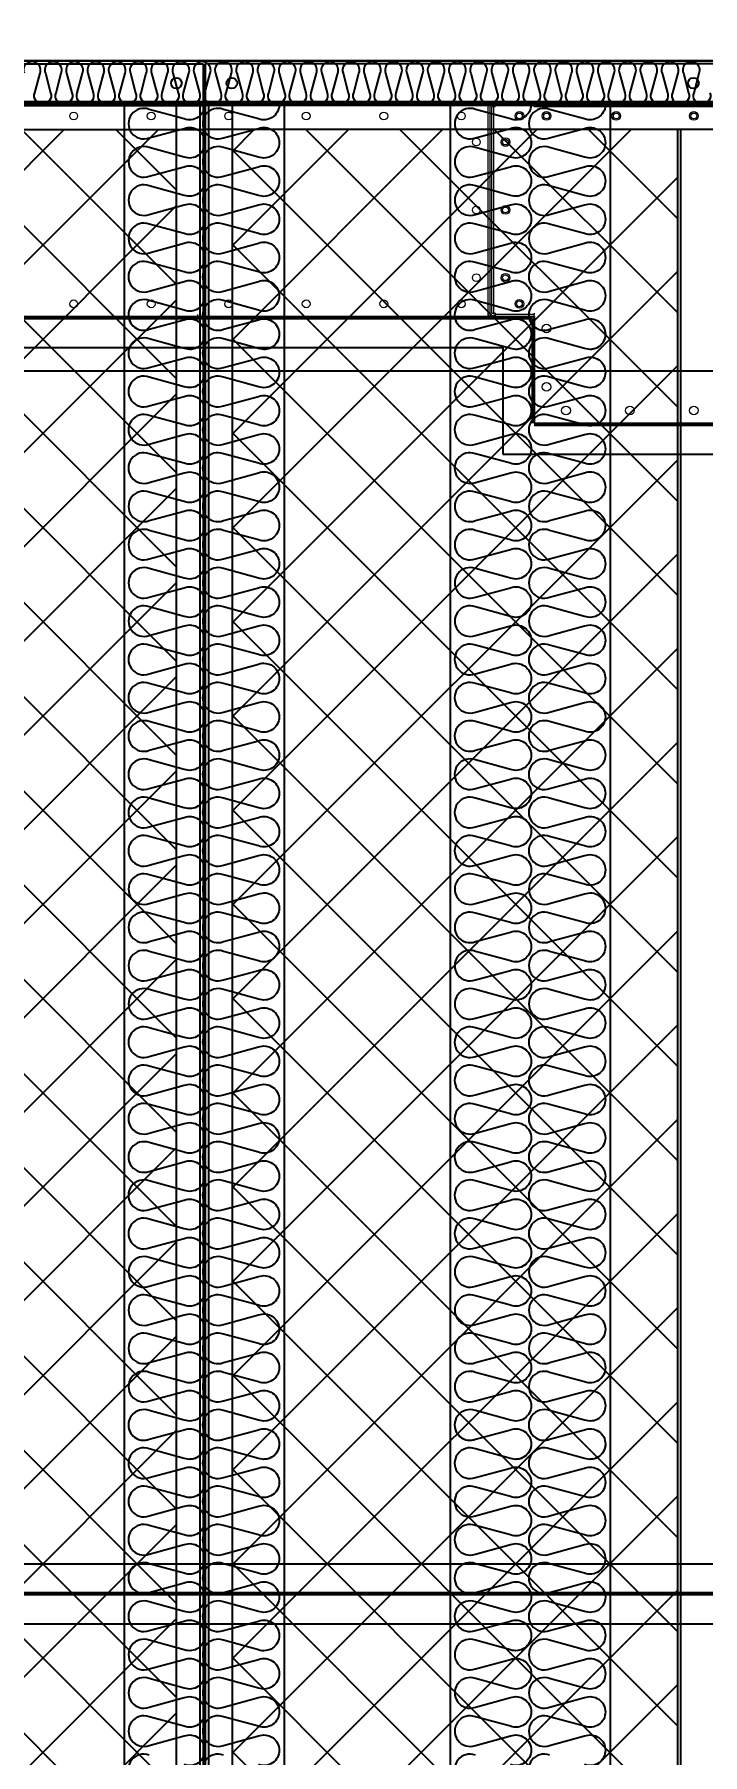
# Model space of a CAD drawing. Header units: millimetres. Extents: x 2911 to 32318, y 2586 to 23381.
# Drawn here: x 22841 to 23468, y 10722 to 12336 of the extents above; entities that cross this region are included whole.
import ezdxf

# ---------------------------------------------------------------- set-up
doc = ezdxf.new("R2010")
doc.units = ezdxf.units.MM
doc.layers.add('SMS', color=220, linetype='Continuous')
doc.layers.add('냉각탑_dim', color=1, linetype='Continuous')
doc.styles.add('HY울릉도L', font='')
doc.styles.get('HY울릉도L').set_extended_font_data('HY울릉도L')
doc.dimstyles.new('성지DIM', dxfattribs={"dimtxt": 3.5, "dimasz": 3, "dimexe": 1, "dimexo": 2.5, "dimgap": 2, "dimtad": 1, "dimdec": 0, "dimzin": 3, "dimdsep": 46, "dimtxsty": 'HY울릉도L', "dimblk": 'ARCHTICK', "dimcen": -2, "dimclrd": 256, "dimclre": 256, "dimclrt": 7, "dimadec": 0, "dimazin": 0, "dimtfac": 1, "dimtdec": 0, "dimtofl": 0, "dimtmove": 0, "dimatfit": 3, "dimfxl": 1, "dimtolj": 1, "dimtzin": 0, "dimlwe": -1, "dimarcsym": 0})

# ---------------------------------------------------------------- blocks, each defined once
blk = doc.blocks.new('_ArchTick')
at = {"color": 0, "linetype": 'ByBlock', "const_width": 0.15}
blk.add_lwpolyline([(-0.5, -0.5), (0.5, 0.5)], dxfattribs=at)
blk = doc.blocks.new('*D677')
at = {"layer": 'Defpoints', "color": 0, "transparency": 16777216}
for p in [(24509.4, 12947.2), (21809.5, 12311.7), (24509.4, 12311.7)]:
    blk.add_point(p, dxfattribs=at)
at = {"layer": '냉각탑_dim', "transparency": 16777216}
for p, q in [((21809.5, 12411.7), (21809.5, 12987.2)), ((24509.4, 12411.7), (24509.4, 12987.2))]:
    blk.add_line(p, q, dxfattribs=at)
at = {"layer": '냉각탑_dim', "lineweight": -2, "transparency": 16777216}
blk.add_line((21809.5, 12947.2), (24509.4, 12947.2), dxfattribs=at)
at = {"layer": '냉각탑_dim', "lineweight": -2, "transparency": 16777216, "xscale": 120, "yscale": 120, "zscale": 120, "rotation": 180}
blk.add_blockref('_ArchTick', (21809.5, 12947.2), dxfattribs=at)
at = {"layer": '냉각탑_dim', "lineweight": -2, "transparency": 16777216, "xscale": 120, "yscale": 120, "zscale": 120}
blk.add_blockref('_ArchTick', (24509.4, 12947.2), dxfattribs=at)
at = {"layer": '냉각탑_dim', "color": 7, "transparency": 16777216, "insert": (23159.5, 13097.2), "char_height": 140, "attachment_point": 5, "style": 'HY울릉도L'}
blk.add_mtext('\\A1;2700', dxfattribs=at)
blk = doc.blocks.new('2')
at = {"ltscale": 500}
h = blk.add_hatch(dxfattribs=at)
h.set_pattern_fill('ANSI37', color=251, scale=500)
h.set_pattern_definition([(45, (-5214.07, -3196.62), (-44.19417, 44.19417), []), (135, (-5214.07, -3196.62), (-44.19417, -44.19417), [])])
h.paths.add_polyline_path([(22974.4, 12247.2), (22436.8, 12247.2), (22436.8, 9414.2), (22974.4, 9414.2)])
h = blk.add_hatch(dxfattribs=at)
h.set_pattern_fill('ANSI37', color=251, scale=500)
h.set_pattern_definition([(45, (-5566.164, -3196.62), (-44.19417, 44.19417), []), (135, (-5566.164, -3196.62), (-44.19417, -44.19417), [])])
h.paths.add_polyline_path([(23026.7, 9414.2), (23444.5, 9414.2), (23444.5, 12247.2), (23026.7, 12247.2)])
for p, q in [((24264.5, 12311.7), (21809.5, 12311.7)), ((21849.5, 12311.7), (24469.4, 12311.7)), ((21849.5, 12273.6), (24469.4, 12273.6)), ((21914.5, 12271.7), (24471.2, 12271.7)), ((21849.5, 12071.7), (23310, 12071.7)), ((21849.5, 12069.9), (23308.2, 12069.9)), ((23308.2, 12069.9), (23308.2, 11971.7)), ((23310, 12071.7), (23310, 11971.7)), ((21849.5, 12042.6), (23280.9, 12042.6)), ((23280.9, 12042.6), (23280.9, 11942.6)), ((23310, 11971.7), (23610, 11971.7)), ((23310, 11969.9), (23610, 11969.9)), ((23280.9, 11942.6), (23639.1, 11942.6)), ((21847.7, 10901.6), (24471.2, 10901.6)), ((21847.7, 10874.4), (24471.2, 10874.4)), ((21847.7, 10872.6), (24471.2, 10872.6)), ((21847.7, 10845.3), (24471.2, 10845.3))]:
    blk.add_line(p, q)
at = {"color": 7}
for p, q in [((21809.5, 12311.7), (24264.5, 12311.7)), ((24466.5, 12269.7), (21851.5, 12269.7)), ((22925.5, 12269.9), (22925.5, 9391.7)), ((23075.5, 12269.9), (23075.5, 9391.7)), ((23231.5, 12269.9), (23231.5, 9391.7)), ((23381.5, 12269.9), (23381.5, 9391.7))]:
    blk.add_line(p, q, dxfattribs=at)
at = {"color": 251, "ltscale": 500}
for p, q in [((21812.5, 12308.7), (22999.5, 12308.7)), ((21813.5, 12308.7), (22999.5, 12308.7)), ((22999.5, 12308.7), (22999.5, 9352.7)), ((23001.5, 12308.7), (23001.5, 9352.7)), ((23918.1, 12308.7), (23001.5, 12308.7)), ((23918.1, 12308.7), (23001.5, 12308.7)), ((21812.5, 12269.7), (22999.5, 12269.7)), ((21849, 12272.2), (22999.5, 12272.2)), ((22974.4, 12269.7), (22974.4, 9391.7)), ((22996.4, 12269.7), (22996.4, 9391.7)), ((23918.1, 12272.2), (23001.5, 12272.2)), ((23918.1, 12269.7), (23001.5, 12269.7)), ((23004.7, 12269.7), (23004.7, 9391.7)), ((23026.7, 12269.7), (23026.7, 9391.7)), ((21869, 12247.2), (22999.5, 12247.2)), ((23918.1, 12247.2), (23001.5, 12247.2)), ((23444.5, 12247.2), (23444.5, 9414.2)), ((23447.5, 12247.2), (23447.5, 9414.2))]:
    blk.add_line(p, q, dxfattribs=at)
at = {"color": 7, "lineweight": 15}
for p, q in [((24471.2, 12271.7), (21914.5, 12271.7)), ((21914.5, 12269.9), (24471.2, 12269.9)), ((22844.1, 12271.7), (22842.2, 12271.7)), ((22845.4, 12271.7), (22844.1, 12271.7)), ((23265.4, 12271.7), (22845.4, 12271.7)), ((22846.3, 12271.7), (22846.3, 12269.9)), ((22907.2, 12271.7), (22907.2, 12269.9)), ((22915.4, 12271.7), (22915.4, 12269.9)), ((22926.8, 12271.7), (22926.8, 12269.9)), ((22945.9, 12271.7), (22945.9, 12269.9)), ((22954.5, 12271.7), (22954.5, 12269.9)), ((22954.5, 12271.7), (22954.5, 12269.9)), ((22962.7, 12271.7), (22962.7, 12269.9)), ((22962.7, 12271.7), (22962.7, 12269.9)), ((22983.2, 12271.7), (22983.2, 12269.9)), ((22983.2, 12271.7), (22983.2, 12269.9)), ((22991.3, 12271.7), (22991.3, 12269.9)), ((22991.3, 12271.7), (22991.3, 12269.9)), ((23000.4, 12271.7), (23000.4, 12269.9)), ((23030.4, 12271.7), (23030.4, 12269.9)), ((23038.6, 12271.7), (23038.6, 12269.9)), ((23099.5, 12271.7), (23099.5, 12269.9)), ((23107.7, 12271.7), (23107.7, 12269.9)), ((23168.6, 12271.7), (23168.6, 12269.9)), ((23176.8, 12271.7), (23176.8, 12269.9)), ((23237.7, 12271.7), (23237.7, 12269.9)), ((23245.9, 12271.7), (23245.9, 12269.9)), ((23265.4, 12271.7), (23266.8, 12271.7)), ((23266.8, 12271.7), (23266.8, 12071.7)), ((23268.6, 12271.7), (23266.8, 12271.7)), ((23268.6, 12271.7), (23268.6, 12071.7)), ((23270.4, 12074.9), (23270.4, 12268.6)), ((23272.2, 12268.6), (23270.4, 12268.6)), ((23273.6, 12268.6), (23272.2, 12268.6)), ((23272.2, 12074.9), (23272.2, 12268.6)), ((23273.6, 12269.9), (23273.6, 12271.7)), ((23273.6, 12271.7), (23310, 12271.7)), ((23273.6, 12269.9), (23310, 12269.9)), ((23273.6, 12268.6), (23273.6, 12269.9)), ((23306.8, 12271.7), (23306.8, 12269.9)), ((23310, 12269.9), (23310, 12271.7)), ((23310, 12268.6), (23310, 12269.9)), ((23610, 12268.6), (23310, 12268.6)), ((23315, 12271.7), (23315, 12269.9)), ((23338.6, 12271.7), (23338.6, 12269.9)), ((23375.9, 12271.7), (23375.9, 12269.9)), ((23384.1, 12271.7), (23384.1, 12269.9)), ((23445, 12271.7), (23445, 12269.9)), ((23453.2, 12271.7), (23453.2, 12269.9)), ((23466.8, 12271.7), (23466.8, 12269.9)), ((22994.5, 12071.7), (22994.5, 12073.6)), ((23000, 12071.7), (23000, 12073.6)), ((23267.2, 12071.7), (23267.2, 12073.6)), ((23270.4, 12074.9), (23272.2, 12074.9)), ((23273.6, 12074.9), (23272.2, 12074.9)), ((23272.7, 12071.7), (23272.7, 12073.6)), ((23273.6, 12074.9), (23273.6, 12073.6)), ((23310, 12073.6), (23273.6, 12073.6)), ((23273.6, 12073.6), (23273.6, 12071.7)), ((23310, 12074.9), (23310, 12073.6)), ((23310, 12074.9), (23310, 12073.6)), ((23310, 12071.7), (23310, 12073.6)), ((21849.5, 12071.7), (23310, 12071.7)), ((22845.4, 12071.7), (23265.4, 12071.7)), ((23265.4, 12071.7), (23266.8, 12071.7)), ((23266.8, 12071.7), (23268.6, 12071.7)), ((23310, 12071.7), (23273.6, 12071.7)), ((23310, 12071.7), (23310, 11971.7)), ((23610, 11971.7), (23310, 11971.7))]:
    blk.add_line(p, q, dxfattribs=at)
at = {"ltscale": 500, "elevation": 0}
blk.add_lwpolyline([(21809.5, 12020.7), (24509.4, 12020.7), (24509.4, 9311.6), (21809.5, 9311.6)], close=True, dxfattribs=at)
at = {"color": 251, "ltscale": 500}
for centre in [(22974.5, 12290.7), (23026.5, 12290.7), (23459.5, 12290.7)]:
    blk.add_circle(centre, 5, dxfattribs=at)
at = {"color": 7, "lineweight": 15}
for centre, radius in [((22878.2, 12259.9), 3.64), ((22878.2, 12259.9), 3.64), ((22950.9, 12259.9), 3.64), ((22950.9, 12259.9), 3.64), ((23023.6, 12259.9), 3.64), ((23023.6, 12259.9), 3.64), ((23096.3, 12259.9), 3.64), ((23096.3, 12259.9), 3.64), ((23169.1, 12259.9), 3.64), ((23169.1, 12259.9), 3.64), ((23241.8, 12259.9), 3.64), ((23241.8, 12259.9), 3.64), ((23296.3, 12259.9), 4.09), ((23296.3, 12259.9), 2.73), ((23321.8, 12259.9), 4.09), ((23321.8, 12259.9), 2.73), ((23387.2, 12259.9), 4.09), ((23387.2, 12259.9), 2.73), ((23460, 12259.9), 4.09), ((23460, 12259.9), 2.73), ((23255.9, 12235.4), 3.64), ((23255.9, 12235.4), 3.64), ((23283.2, 12235.4), 4.09), ((23283.2, 12235.4), 2.73), ((23255.9, 12171.7), 3.64), ((23283.2, 12171.7), 4.09), ((23283.2, 12171.7), 2.73), ((23255.9, 12108.1), 3.64), ((23283.2, 12108.1), 4.09), ((23283.2, 12108.1), 2.73), ((22878.2, 12083.6), 3.64), ((22878.2, 12083.6), 3.64), ((22950.9, 12083.6), 3.64), ((22950.9, 12083.6), 3.64), ((23023.6, 12083.6), 3.64), ((23023.6, 12083.6), 3.64), ((23096.3, 12083.6), 3.64), ((23096.3, 12083.6), 3.64), ((23169.1, 12083.6), 3.64), ((23169.1, 12083.6), 3.64), ((23241.8, 12083.6), 3.64), ((23241.8, 12083.6), 3.64), ((23296.3, 12083.6), 4.09), ((23296.3, 12083.6), 2.73), ((23321.8, 12060.4), 4.09), ((23321.8, 12005.8), 4.09), ((23340, 11983.6), 4.09), ((23400, 11983.6), 4.09), ((23460, 11983.6), 4.09)]:
    blk.add_circle(centre, radius, dxfattribs=at)
at = {"layer": 'SMS', "color": 5}
for points in [[(23136.4, 12310.5, 0.446849), (23130.9, 12300), (23135.8, 12281.7, -0.524856), (23128.4, 12270.9, -0.524856), (23120.9, 12281.7), (23125.9, 12300, 1.449198), (23110.9, 12300), (23115.9, 12281.7, -0.524856), (23108.4, 12270.9, -0.524856), (23101, 12281.7), (23105.9, 12300, 1.449198), (23091, 12300), (23095.9, 12281.7, -0.524856), (23088.5, 12270.9, -0.524856), (23081, 12281.7), (23086, 12300, 1.449198), (23071, 12300), (23076, 12281.7, -0.524856), (23068.5, 12270.9, -0.524856), (23061.1, 12281.7), (23066, 12300, 1.449198), (23051.1, 12300), (23056, 12281.7, -0.524856), (23048.6, 12270.9, -0.524856), (23041.1, 12281.7), (23046.1, 12300, 1.449198), (23031.1, 12300), (23036.1, 12281.7, -0.524856), (23028.6, 12270.9, -0.524856), (23021.2, 12281.7), (23026.1, 12300, 1.449198), (23011.2, 12300), (23016.1, 12281.7, -0.524856), (23008.7, 12270.9, -0.524856), (23001.2, 12281.7), (23006.2, 12300, 1.449198), (22991.2, 12300), (22996.2, 12281.7, -0.524856), (22988.7, 12270.9, -0.524856), (22981.3, 12281.7), (22986.2, 12300, 1.449198), (22971.3, 12300), (22976.2, 12281.7, -0.524856), (22968.8, 12270.9, -0.524856), (22961.3, 12281.7), (22966.3, 12300, 1.449198), (22951.3, 12300), (22956.3, 12281.7, -0.524856), (22948.8, 12270.9, -0.524856), (22941.4, 12281.7), (22946.3, 12300, 1.449198), (22931.4, 12300), (22936.3, 12281.7, -0.524856), (22928.9, 12270.9, -0.524856), (22921.4, 12281.7), (22926.4, 12300, 1.449198), (22911.4, 12300), (22916.4, 12281.7, -0.524856), (22908.9, 12270.9, -0.524856), (22901.5, 12281.7), (22906.4, 12300, 1.449198), (22891.5, 12300), (22896.4, 12281.7, -0.524856), (22889, 12270.9, -0.524856), (22881.5, 12281.7), (22886.5, 12300, 1.449198), (22871.5, 12300), (22876.5, 12281.7, -0.524856), (22869, 12270.9, -0.524856), (22861.6, 12281.7), (22866.5, 12300, 1.449198), (22851.6, 12300), (22856.5, 12281.7, -0.524856), (22849.1, 12270.9, -0.524856), (22841.6, 12281.7), (22846.6, 12300, 1.449198), (22831.6, 12300)], [(23475, 12281.7, -0.524856), (23467.5, 12270.9, -0.524856), (23460.1, 12281.7), (23465, 12300, 1.449198), (23450.1, 12300), (23455, 12281.7, -0.524856), (23447.6, 12270.9, -0.524856), (23440.1, 12281.7), (23445.1, 12300, 1.449198), (23430.1, 12300), (23435.1, 12281.7, -0.524856), (23427.6, 12270.9, -0.524856), (23420.2, 12281.7), (23425.1, 12300, 1.449198), (23410.2, 12300), (23415.1, 12281.7, -0.524856), (23407.7, 12270.9, -0.524856), (23400.2, 12281.7), (23405.2, 12300, 1.449198), (23390.2, 12300), (23395.2, 12281.7, -0.524856), (23387.7, 12270.9, -0.524856), (23380.3, 12281.7), (23385.2, 12300, 1.449198), (23370.3, 12300), (23375.2, 12281.7, -0.524856), (23367.8, 12270.9, -0.524856), (23360.3, 12281.7), (23365.3, 12300, 1.449198), (23350.3, 12300), (23355.3, 12281.7, -0.524856), (23347.8, 12270.9, -0.524856), (23340.4, 12281.7), (23345.3, 12300, 1.449198), (23330.4, 12300), (23335.3, 12281.7, -0.524856), (23327.9, 12270.9, -0.524856), (23320.4, 12281.7), (23325.4, 12300, 1.449198), (23310.4, 12300), (23315.4, 12281.7, -0.524856), (23307.9, 12270.9, -0.524856), (23300.5, 12281.7), (23305.4, 12300, 1.449198), (23290.5, 12300), (23295.4, 12281.7, -0.524856), (23288, 12270.9, -0.524856), (23280.5, 12281.7), (23285.5, 12300, 1.449198), (23270.5, 12300), (23275.5, 12281.7, -0.524856), (23268, 12270.9, -0.524856), (23260.6, 12281.7), (23265.5, 12300, 1.449198), (23250.6, 12300), (23255.5, 12281.7, -0.524856), (23248.1, 12270.9, -0.524856), (23240.6, 12281.7), (23245.6, 12300, 1.449198), (23230.6, 12300), (23235.6, 12281.7, -0.524856), (23228.1, 12270.9, -0.524856), (23220.7, 12281.7), (23225.6, 12300, 1.449198), (23210.7, 12300), (23215.6, 12281.7, -0.524856), (23208.2, 12270.9, -0.524856), (23200.7, 12281.7), (23205.7, 12300, 1.449198), (23190.7, 12300), (23195.7, 12281.7, -0.524856), (23188.2, 12270.9, -0.524856), (23180.8, 12281.7), (23185.7, 12300, 1.449198), (23170.8, 12300), (23175.7, 12281.7, -0.524856), (23168.3, 12270.9, -0.524856), (23160.8, 12281.7), (23165.8, 12300, 1.449198), (23150.8, 12300), (23155.8, 12281.7, -0.524856), (23148.3, 12270.9, -0.524856), (23140.9, 12281.7), (23145.8, 12300, 1.449198), (23130.9, 12300), (23135.8, 12281.7, -0.524856), (23128.4, 12270.9, -0.417249), (23120.4, 12278.9)], [(23001.3, 12269.9, -0.508243), (22981.9, 12257.2), (22949, 12266.1, 1.449198), (22949, 12239.3), (22981.9, 12248.2, -0.524856), (23001.3, 12234.8, -0.524856), (22981.9, 12221.3), (22949, 12230.2, 1.449198), (22949, 12203.4), (22981.9, 12212.3, -0.524856), (23001.3, 12198.9, -0.524856), (22981.9, 12185.4), (22949, 12194.3, 1.449198), (22949, 12167.5), (22981.9, 12176.4, -0.524856), (23001.3, 12162.9, -0.524856), (22981.9, 12149.5), (22949, 12158.4, 1.449198), (22949, 12131.6), (22981.9, 12140.5, -0.524856), (23001.3, 12127, -0.524856), (22981.9, 12113.6), (22949, 12122.5, 1.449198), (22949, 12095.6), (22981.9, 12104.6, -0.524856), (23001.3, 12091.1, -0.524856), (22981.9, 12077.7), (22949, 12086.6, 1.449198), (22949, 12059.7), (22981.9, 12068.6, -0.524856), (23001.3, 12055.2, -0.417249), (22986.8, 12040.8)], [(23071, 12269.9, -0.508243), (23051.5, 12257.2), (23018.6, 12266.1, 1.449198), (23018.6, 12239.3), (23051.5, 12248.2, -0.524856), (23071, 12234.8, -0.524856), (23051.5, 12221.3), (23018.6, 12230.2, 1.449198), (23018.6, 12203.4), (23051.5, 12212.3, -0.524856), (23071, 12198.9, -0.524856), (23051.5, 12185.4), (23018.6, 12194.3, 1.449198), (23018.6, 12167.5), (23051.5, 12176.4, -0.524856), (23071, 12162.9, -0.524856), (23051.5, 12149.5), (23018.6, 12158.4, 1.449198), (23018.6, 12131.6), (23051.5, 12140.5, -0.524856), (23071, 12127, -0.524856), (23051.5, 12113.6), (23018.6, 12122.5, 1.449198), (23018.6, 12095.6), (23051.5, 12104.6, -0.524856), (23071, 12091.1, -0.524856), (23051.5, 12077.7), (23018.6, 12086.6, 1.449198), (23018.6, 12059.7), (23051.5, 12068.6, -0.524856), (23071, 12055.2, -0.417249), (23056.5, 12040.8)], [(23307.3, 12269.9, -0.508243), (23287.9, 12257.2), (23255, 12266.1, 1.449198), (23255, 12239.3), (23287.9, 12248.2, -0.524856), (23307.3, 12234.8, -0.524856), (23287.9, 12221.3), (23255, 12230.2, 1.449198), (23255, 12203.4), (23287.9, 12212.3, -0.524856), (23307.3, 12198.9, -0.524856), (23287.9, 12185.4), (23255, 12194.3, 1.449198), (23255, 12167.5), (23287.9, 12176.4, -0.524856), (23307.3, 12162.9, -0.524856), (23287.9, 12149.5), (23255, 12158.4, 1.449198), (23255, 12131.6), (23287.9, 12140.5, -0.524856), (23307.3, 12127, -0.524856), (23287.9, 12113.6), (23255, 12122.5, 1.449198), (23255, 12095.6), (23287.9, 12104.6, -0.524856), (23307.3, 12091.1, -0.524856), (23287.9, 12077.7), (23255, 12086.6, 1.449198), (23255, 12059.7), (23287.9, 12068.6, -0.524856), (23307.3, 12055.2, -0.417249), (23292.8, 12040.8)], [(23376.9, 12269.7, -0.504262), (23357.5, 12257.2), (23324.6, 12266.1, 1.449198), (23324.6, 12239.3), (23357.5, 12248.2, -0.524856), (23377, 12234.8, -0.524856), (23357.5, 12221.3), (23324.6, 12230.2, 1.449198), (23324.6, 12203.4), (23357.5, 12212.3, -0.524856), (23377, 12198.9, -0.524856), (23357.5, 12185.4), (23324.6, 12194.3, 1.449198), (23324.6, 12167.5), (23357.5, 12176.4, -0.524856), (23377, 12162.9, -0.524856), (23357.5, 12149.5), (23324.6, 12158.4, 1.449198), (23324.6, 12131.6), (23357.5, 12140.5, -0.524856), (23377, 12127, -0.524856), (23357.5, 12113.6), (23324.6, 12122.5, 1.449198), (23324.6, 12095.6), (23357.5, 12104.6, -0.524856), (23377, 12091.1, -0.524856), (23357.5, 12077.7), (23324.6, 12086.6, 1.449198), (23324.6, 12059.7), (23357.5, 12068.6, -0.524856), (23377, 12055.2, -0.417249), (23362.5, 12040.8)], [(22930, 12069.6, 0.446849), (22949, 12059.7), (22981.9, 12068.6, -0.524856), (23001.3, 12055.2, -0.524856), (22981.9, 12041.8), (22949, 12050.7, 1.449198), (22949, 12023.8), (22981.9, 12032.7, -0.524856), (23001.3, 12019.3, -0.524856), (22981.9, 12005.9), (22949, 12014.8, 1.449198), (22949, 11987.9), (22981.9, 11996.8, -0.524856), (23001.3, 11983.4, -0.524856), (22981.9, 11970), (22949, 11978.9, 1.449198), (22949, 11952), (22981.9, 11960.9, -0.524856), (23001.3, 11947.5, -0.524856), (22981.9, 11934.1), (22949, 11943, 1.449198), (22949, 11916.1), (22981.9, 11925, -0.524856), (23001.3, 11911.6, -0.524856), (22981.9, 11898.1), (22949, 11907, 1.449198), (22949, 11880.2), (22981.9, 11889.1, -0.524856), (23001.3, 11875.7, -0.524856), (22981.9, 11862.2), (22949, 11871.1, 1.449198), (22949, 11844.3), (22981.9, 11853.2, -0.524856), (23001.3, 11839.8, -0.524856), (22981.9, 11826.3), (22949, 11835.2, 1.449198), (22949, 11808.4), (22981.9, 11817.3, -0.524856), (23001.3, 11803.8, -0.524856), (22981.9, 11790.4), (22949, 11799.3, 1.449198), (22949, 11772.5), (22981.9, 11781.4, -0.524856), (23001.3, 11767.9, -0.524856), (22981.9, 11754.5), (22949, 11763.4, 1.449198), (22949, 11736.5), (22981.9, 11745.5, -0.524856), (23001.3, 11732, -0.524856), (22981.9, 11718.6), (22949, 11727.5, 1.449198), (22949, 11700.6), (22981.9, 11709.5, -0.524856), (23001.3, 11696.1, -0.524856), (22981.9, 11682.7), (22949, 11691.6, 1.449198), (22949, 11664.7), (22981.9, 11673.6, -0.524856), (23001.3, 11660.2, -0.524856), (22981.9, 11646.8), (22949, 11655.7, 1.449198), (22949, 11628.8), (22981.9, 11637.7, -0.524856), (23001.3, 11624.3, -0.524856), (22981.9, 11610.9), (22949, 11619.8, 1.449198), (22949, 11592.9), (22981.9, 11601.8, -0.524856), (23001.3, 11588.4, -0.524856), (22981.9, 11575), (22949, 11583.9, 1.449198), (22949, 11557), (22981.9, 11565.9, -0.524856), (23001.3, 11552.5, -0.524856), (22981.9, 11539), (22949, 11547.9, 1.449198), (22949, 11521.1), (22981.9, 11530, -0.524856), (23001.3, 11516.6, -0.524856), (22981.9, 11503.1), (22949, 11512, 1.449198), (22949, 11485.2), (22981.9, 11494.1, -0.524856), (23001.3, 11480.7, -0.524856), (22981.9, 11467.2), (22949, 11476.1, 1.449198), (22949, 11449.3), (22981.9, 11458.2, -0.524856), (23001.3, 11444.7, -0.524856), (22981.9, 11431.3), (22949, 11440.2, 1.449198), (22949, 11413.4), (22981.9, 11422.3, -0.524856), (23001.3, 11408.8, -0.524856), (22981.9, 11395.4), (22949, 11404.3, 1.449198), (22949, 11377.4), (22981.9, 11386.4, -0.524856), (23001.3, 11372.9, -0.524856), (22981.9, 11359.5), (22949, 11368.4, 1.449198), (22949, 11341.5), (22981.9, 11350.4, -0.524856), (23001.3, 11337, -0.524856), (22981.9, 11323.6), (22949, 11332.5, 1.449198), (22949, 11305.6), (22981.9, 11314.5, -0.524856), (23001.3, 11301.1, -0.524856), (22981.9, 11287.7), (22949, 11296.6, 1.449198), (22949, 11269.7), (22981.9, 11278.6, -0.524856), (23001.3, 11265.2, -0.524856), (22981.9, 11251.8), (22949, 11260.7, 1.449198), (22949, 11233.8), (22981.9, 11242.7, -0.524856), (23001.3, 11229.3, -0.524856), (22981.9, 11215.9), (22949, 11224.8, 1.449198), (22949, 11197.9), (22981.9, 11206.8, -0.524856), (23001.3, 11193.4, -0.524856), (22981.9, 11179.9), (22949, 11188.8, 1.449198), (22949, 11162), (22981.9, 11170.9, -0.524856), (23001.3, 11157.5, -0.524856), (22981.9, 11144), (22949, 11152.9, 1.449198), (22949, 11126.1), (22981.9, 11135, -0.524856), (23001.3, 11121.6, -0.524856), (22981.9, 11108.1), (22949, 11117, 1.449198), (22949, 11090.2), (22981.9, 11099.1, -0.524856), (23001.3, 11085.6, -0.524856), (22981.9, 11072.2), (22949, 11081.1, 1.449198), (22949, 11054.3), (22981.9, 11063.2, -0.524856), (23001.3, 11049.7, -0.524856), (22981.9, 11036.3), (22949, 11045.2, 1.449198), (22949, 11018.3), (22981.9, 11027.3, -0.524856), (23001.3, 11013.8, -0.417249), (22986.8, 10999.5)], [(22999.6, 12069.6, 0.446849), (23018.6, 12059.7), (23051.5, 12068.6, -0.524856), (23071, 12055.2, -0.524856), (23051.5, 12041.8), (23018.6, 12050.7, 1.449198), (23018.6, 12023.8), (23051.5, 12032.7, -0.524856), (23071, 12019.3, -0.524856), (23051.5, 12005.9), (23018.6, 12014.8, 1.449198), (23018.6, 11987.9), (23051.5, 11996.8, -0.524856), (23071, 11983.4, -0.524856), (23051.5, 11970), (23018.6, 11978.9, 1.449198), (23018.6, 11952), (23051.5, 11960.9, -0.524856), (23071, 11947.5, -0.524856), (23051.5, 11934.1), (23018.6, 11943, 1.449198), (23018.6, 11916.1), (23051.5, 11925, -0.524856), (23071, 11911.6, -0.524856), (23051.5, 11898.1), (23018.6, 11907, 1.449198), (23018.6, 11880.2), (23051.5, 11889.1, -0.524856), (23071, 11875.7, -0.524856), (23051.5, 11862.2), (23018.6, 11871.1, 1.449198), (23018.6, 11844.3), (23051.5, 11853.2, -0.524856), (23071, 11839.8, -0.524856), (23051.5, 11826.3), (23018.6, 11835.2, 1.449198), (23018.6, 11808.4), (23051.5, 11817.3, -0.524856), (23071, 11803.8, -0.524856), (23051.5, 11790.4), (23018.6, 11799.3, 1.449198), (23018.6, 11772.5), (23051.5, 11781.4, -0.524856), (23071, 11767.9, -0.524856), (23051.5, 11754.5), (23018.6, 11763.4, 1.449198), (23018.6, 11736.5), (23051.5, 11745.5, -0.524856), (23071, 11732, -0.524856), (23051.5, 11718.6), (23018.6, 11727.5, 1.449198), (23018.6, 11700.6), (23051.5, 11709.5, -0.524856), (23071, 11696.1, -0.524856), (23051.5, 11682.7), (23018.6, 11691.6, 1.449198), (23018.6, 11664.7), (23051.5, 11673.6, -0.524856), (23071, 11660.2, -0.524856), (23051.5, 11646.8), (23018.6, 11655.7, 1.449198), (23018.6, 11628.8), (23051.5, 11637.7, -0.524856), (23071, 11624.3, -0.524856), (23051.5, 11610.9), (23018.6, 11619.8, 1.449198), (23018.6, 11592.9), (23051.5, 11601.8, -0.524856), (23071, 11588.4, -0.524856), (23051.5, 11575), (23018.6, 11583.9, 1.449198), (23018.6, 11557), (23051.5, 11565.9, -0.524856), (23071, 11552.5, -0.524856), (23051.5, 11539), (23018.6, 11547.9, 1.449198), (23018.6, 11521.1), (23051.5, 11530, -0.524856), (23071, 11516.6, -0.524856), (23051.5, 11503.1), (23018.6, 11512, 1.449198), (23018.6, 11485.2), (23051.5, 11494.1, -0.524856), (23071, 11480.7, -0.524856), (23051.5, 11467.2), (23018.6, 11476.1, 1.449198), (23018.6, 11449.3), (23051.5, 11458.2, -0.524856), (23071, 11444.7, -0.524856), (23051.5, 11431.3), (23018.6, 11440.2, 1.449198), (23018.6, 11413.4), (23051.5, 11422.3, -0.524856), (23071, 11408.8, -0.524856), (23051.5, 11395.4), (23018.6, 11404.3, 1.449198), (23018.6, 11377.4), (23051.5, 11386.4, -0.524856), (23071, 11372.9, -0.524856), (23051.5, 11359.5), (23018.6, 11368.4, 1.449198), (23018.6, 11341.5), (23051.5, 11350.4, -0.524856), (23071, 11337, -0.524856), (23051.5, 11323.6), (23018.6, 11332.5, 1.449198), (23018.6, 11305.6), (23051.5, 11314.5, -0.524856), (23071, 11301.1, -0.524856), (23051.5, 11287.7), (23018.6, 11296.6, 1.449198), (23018.6, 11269.7), (23051.5, 11278.6, -0.524856), (23071, 11265.2, -0.524856), (23051.5, 11251.8), (23018.6, 11260.7, 1.449198), (23018.6, 11233.8), (23051.5, 11242.7, -0.524856), (23071, 11229.3, -0.524856), (23051.5, 11215.9), (23018.6, 11224.8, 1.449198), (23018.6, 11197.9), (23051.5, 11206.8, -0.524856), (23071, 11193.4, -0.524856), (23051.5, 11179.9), (23018.6, 11188.8, 1.449198), (23018.6, 11162), (23051.5, 11170.9, -0.524856), (23071, 11157.5, -0.524856), (23051.5, 11144), (23018.6, 11152.9, 1.449198), (23018.6, 11126.1), (23051.5, 11135, -0.524856), (23071, 11121.6, -0.524856), (23051.5, 11108.1), (23018.6, 11117, 1.449198), (23018.6, 11090.2), (23051.5, 11099.1, -0.524856), (23071, 11085.6, -0.524856), (23051.5, 11072.2), (23018.6, 11081.1, 1.449198), (23018.6, 11054.3), (23051.5, 11063.2, -0.524856), (23071, 11049.7, -0.524856), (23051.5, 11036.3), (23018.6, 11045.2, 1.449198), (23018.6, 11018.3), (23051.5, 11027.3, -0.524856), (23071, 11013.8, -0.417249), (23056.5, 10999.5)], [(23236, 12069.6, 0.446849), (23255, 12059.7), (23287.9, 12068.6, -0.524856), (23307.3, 12055.2, -0.524856), (23287.9, 12041.8), (23255, 12050.7, 1.449198), (23255, 12023.8), (23287.9, 12032.7, -0.524856), (23307.3, 12019.3, -0.524856), (23287.9, 12005.9), (23255, 12014.8, 1.449198), (23255, 11987.9), (23287.9, 11996.8, -0.524856), (23307.3, 11983.4, -0.524856), (23287.9, 11970), (23255, 11978.9, 1.449198), (23255, 11952), (23287.9, 11960.9, -0.524856), (23307.3, 11947.5, -0.524856), (23287.9, 11934.1), (23255, 11943, 1.449198), (23255, 11916.1), (23287.9, 11925, -0.524856), (23307.3, 11911.6, -0.524856), (23287.9, 11898.1), (23255, 11907, 1.449198), (23255, 11880.2), (23287.9, 11889.1, -0.524856), (23307.3, 11875.7, -0.524856), (23287.9, 11862.2), (23255, 11871.1, 1.449198), (23255, 11844.3), (23287.9, 11853.2, -0.524856), (23307.3, 11839.8, -0.524856), (23287.9, 11826.3), (23255, 11835.2, 1.449198), (23255, 11808.4), (23287.9, 11817.3, -0.524856), (23307.3, 11803.8, -0.524856), (23287.9, 11790.4), (23255, 11799.3, 1.449198), (23255, 11772.5), (23287.9, 11781.4, -0.524856), (23307.3, 11767.9, -0.524856), (23287.9, 11754.5), (23255, 11763.4, 1.449198), (23255, 11736.5), (23287.9, 11745.5, -0.524856), (23307.3, 11732, -0.524856), (23287.9, 11718.6), (23255, 11727.5, 1.449198), (23255, 11700.6), (23287.9, 11709.5, -0.524856), (23307.3, 11696.1, -0.524856), (23287.9, 11682.7), (23255, 11691.6, 1.449198), (23255, 11664.7), (23287.9, 11673.6, -0.524856), (23307.3, 11660.2, -0.524856), (23287.9, 11646.8), (23255, 11655.7, 1.449198), (23255, 11628.8), (23287.9, 11637.7, -0.524856), (23307.3, 11624.3, -0.524856), (23287.9, 11610.9), (23255, 11619.8, 1.449198), (23255, 11592.9), (23287.9, 11601.8, -0.524856), (23307.3, 11588.4, -0.524856), (23287.9, 11575), (23255, 11583.9, 1.449198), (23255, 11557), (23287.9, 11565.9, -0.524856), (23307.3, 11552.5, -0.524856), (23287.9, 11539), (23255, 11547.9, 1.449198), (23255, 11521.1), (23287.9, 11530, -0.524856), (23307.3, 11516.6, -0.524856), (23287.9, 11503.1), (23255, 11512, 1.449198), (23255, 11485.2), (23287.9, 11494.1, -0.524856), (23307.3, 11480.7, -0.524856), (23287.9, 11467.2), (23255, 11476.1, 1.449198), (23255, 11449.3), (23287.9, 11458.2, -0.524856), (23307.3, 11444.7, -0.524856), (23287.9, 11431.3), (23255, 11440.2, 1.449198), (23255, 11413.4), (23287.9, 11422.3, -0.524856), (23307.3, 11408.8, -0.524856), (23287.9, 11395.4), (23255, 11404.3, 1.449198), (23255, 11377.4), (23287.9, 11386.4, -0.524856), (23307.3, 11372.9, -0.524856), (23287.9, 11359.5), (23255, 11368.4, 1.449198), (23255, 11341.5), (23287.9, 11350.4, -0.524856), (23307.3, 11337, -0.524856), (23287.9, 11323.6), (23255, 11332.5, 1.449198), (23255, 11305.6), (23287.9, 11314.5, -0.524856), (23307.3, 11301.1, -0.524856), (23287.9, 11287.7), (23255, 11296.6, 1.449198), (23255, 11269.7), (23287.9, 11278.6, -0.524856), (23307.3, 11265.2, -0.524856), (23287.9, 11251.8), (23255, 11260.7, 1.449198), (23255, 11233.8), (23287.9, 11242.7, -0.524856), (23307.3, 11229.3, -0.524856), (23287.9, 11215.9), (23255, 11224.8, 1.449198), (23255, 11197.9), (23287.9, 11206.8, -0.524856), (23307.3, 11193.4, -0.524856), (23287.9, 11179.9), (23255, 11188.8, 1.449198), (23255, 11162), (23287.9, 11170.9, -0.524856), (23307.3, 11157.5, -0.524856), (23287.9, 11144), (23255, 11152.9, 1.449198), (23255, 11126.1), (23287.9, 11135, -0.524856), (23307.3, 11121.6, -0.524856), (23287.9, 11108.1), (23255, 11117, 1.449198), (23255, 11090.2), (23287.9, 11099.1, -0.524856), (23307.3, 11085.6, -0.524856), (23287.9, 11072.2), (23255, 11081.1, 1.449198), (23255, 11054.3), (23287.9, 11063.2, -0.524856), (23307.3, 11049.7, -0.524856), (23287.9, 11036.3), (23255, 11045.2, 1.449198), (23255, 11018.3), (23287.9, 11027.3, -0.524856), (23307.3, 11013.8, -0.417249), (23292.8, 10999.5)], [(23305.6, 12069.6, 0.446849), (23324.6, 12059.7), (23357.5, 12068.6, -0.524856), (23377, 12055.2, -0.524856), (23357.5, 12041.8), (23324.6, 12050.7, 1.449198), (23324.6, 12023.8), (23357.5, 12032.7, -0.524856), (23377, 12019.3, -0.524856), (23357.5, 12005.9), (23324.6, 12014.8, 1.449198), (23324.6, 11987.9), (23357.5, 11996.8, -0.524856), (23377, 11983.4, -0.524856), (23357.5, 11970), (23324.6, 11978.9, 1.449198), (23324.6, 11952), (23357.5, 11960.9, -0.524856), (23377, 11947.5, -0.524856), (23357.5, 11934.1), (23324.6, 11943, 1.449198), (23324.6, 11916.1), (23357.5, 11925, -0.524856), (23377, 11911.6, -0.524856), (23357.5, 11898.1), (23324.6, 11907, 1.449198), (23324.6, 11880.2), (23357.5, 11889.1, -0.524856), (23377, 11875.7, -0.524856), (23357.5, 11862.2), (23324.6, 11871.1, 1.449198), (23324.6, 11844.3), (23357.5, 11853.2, -0.524856), (23377, 11839.8, -0.524856), (23357.5, 11826.3), (23324.6, 11835.2, 1.449198), (23324.6, 11808.4), (23357.5, 11817.3, -0.524856), (23377, 11803.8, -0.524856), (23357.5, 11790.4), (23324.6, 11799.3, 1.449198), (23324.6, 11772.5), (23357.5, 11781.4, -0.524856), (23377, 11767.9, -0.524856), (23357.5, 11754.5), (23324.6, 11763.4, 1.449198), (23324.6, 11736.5), (23357.5, 11745.5, -0.524856), (23377, 11732, -0.524856), (23357.5, 11718.6), (23324.6, 11727.5, 1.449198), (23324.6, 11700.6), (23357.5, 11709.5, -0.524856), (23377, 11696.1, -0.524856), (23357.5, 11682.7), (23324.6, 11691.6, 1.449198), (23324.6, 11664.7), (23357.5, 11673.6, -0.524856), (23377, 11660.2, -0.524856), (23357.5, 11646.8), (23324.6, 11655.7, 1.449198), (23324.6, 11628.8), (23357.5, 11637.7, -0.524856), (23377, 11624.3, -0.524856), (23357.5, 11610.9), (23324.6, 11619.8, 1.449198), (23324.6, 11592.9), (23357.5, 11601.8, -0.524856), (23377, 11588.4, -0.524856), (23357.5, 11575), (23324.6, 11583.9, 1.449198), (23324.6, 11557), (23357.5, 11565.9, -0.524856), (23377, 11552.5, -0.524856), (23357.5, 11539), (23324.6, 11547.9, 1.449198), (23324.6, 11521.1), (23357.5, 11530, -0.524856), (23377, 11516.6, -0.524856), (23357.5, 11503.1), (23324.6, 11512, 1.449198), (23324.6, 11485.2), (23357.5, 11494.1, -0.524856), (23377, 11480.7, -0.524856), (23357.5, 11467.2), (23324.6, 11476.1, 1.449198), (23324.6, 11449.3), (23357.5, 11458.2, -0.524856), (23377, 11444.7, -0.524856), (23357.5, 11431.3), (23324.6, 11440.2, 1.449198), (23324.6, 11413.4), (23357.5, 11422.3, -0.524856), (23377, 11408.8, -0.524856), (23357.5, 11395.4), (23324.6, 11404.3, 1.449198), (23324.6, 11377.4), (23357.5, 11386.4, -0.524856), (23377, 11372.9, -0.524856), (23357.5, 11359.5), (23324.6, 11368.4, 1.449198), (23324.6, 11341.5), (23357.5, 11350.4, -0.524856), (23377, 11337, -0.524856), (23357.5, 11323.6), (23324.6, 11332.5, 1.449198), (23324.6, 11305.6), (23357.5, 11314.5, -0.524856), (23377, 11301.1, -0.524856), (23357.5, 11287.7), (23324.6, 11296.6, 1.449198), (23324.6, 11269.7), (23357.5, 11278.6, -0.524856), (23377, 11265.2, -0.524856), (23357.5, 11251.8), (23324.6, 11260.7, 1.449198), (23324.6, 11233.8), (23357.5, 11242.7, -0.524856), (23377, 11229.3, -0.524856), (23357.5, 11215.9), (23324.6, 11224.8, 1.449198), (23324.6, 11197.9), (23357.5, 11206.8, -0.524856), (23377, 11193.4, -0.524856), (23357.5, 11179.9), (23324.6, 11188.8, 1.449198), (23324.6, 11162), (23357.5, 11170.9, -0.524856), (23377, 11157.5, -0.524856), (23357.5, 11144), (23324.6, 11152.9, 1.449198), (23324.6, 11126.1), (23357.5, 11135, -0.524856), (23377, 11121.6, -0.524856), (23357.5, 11108.1), (23324.6, 11117, 1.449198), (23324.6, 11090.2), (23357.5, 11099.1, -0.524856), (23377, 11085.6, -0.524856), (23357.5, 11072.2), (23324.6, 11081.1, 1.449198), (23324.6, 11054.3), (23357.5, 11063.2, -0.524856), (23377, 11049.7, -0.524856), (23357.5, 11036.3), (23324.6, 11045.2, 1.449198), (23324.6, 11018.3), (23357.5, 11027.3, -0.524856), (23377, 11013.8, -0.417249), (23362.5, 10999.5)], [(22930, 11028.2, 0.446849), (22949, 11018.3), (22981.9, 11027.3, -0.524856), (23001.3, 11013.8, -0.524856), (22981.9, 11000.4), (22949, 11009.3, 1.449198), (22949, 10982.4), (22981.9, 10991.3, -0.524856), (23001.3, 10977.9, -0.524856), (22981.9, 10964.5), (22949, 10973.4, 1.449198), (22949, 10946.5), (22981.9, 10955.4, -0.524856), (23001.3, 10942, -0.524856), (22981.9, 10928.6), (22949, 10937.5, 1.449198), (22949, 10910.6), (22981.9, 10919.5, -0.524856), (23001.3, 10906.1, -0.524856), (22981.9, 10892.7), (22949, 10901.6, 1.449198), (22949, 10874.7), (22981.9, 10883.6, -0.524856), (23001.3, 10870.2, -0.524856), (22981.9, 10856.8), (22949, 10865.7, 1.449198), (22949, 10838.8), (22981.9, 10847.7, -0.524856), (23001.3, 10834.3, -0.524856), (22981.9, 10820.8), (22949, 10829.7, 1.449198), (22949, 10802.9), (22981.9, 10811.8, -0.524856), (23001.3, 10798.4, -0.524856), (22981.9, 10784.9), (22949, 10793.8, 1.449198), (22949, 10767), (22981.9, 10775.9, -0.524856), (23001.3, 10762.5, -0.524856), (22981.9, 10749), (22949, 10757.9, 1.449198), (22949, 10731.1), (22981.9, 10740, -0.524856), (23001.3, 10726.5, -0.524856), (22981.9, 10713.1)], [(22949, 10722, 1.449198), (22949, 10695.2)], [(22999.6, 11028.2, 0.446849), (23018.6, 11018.3), (23051.5, 11027.3, -0.524856), (23071, 11013.8, -0.524856), (23051.5, 11000.4), (23018.6, 11009.3, 1.449198), (23018.6, 10982.4), (23051.5, 10991.3, -0.524856), (23071, 10977.9, -0.524856), (23051.5, 10964.5), (23018.6, 10973.4, 1.449198), (23018.6, 10946.5), (23051.5, 10955.4, -0.524856), (23071, 10942, -0.524856), (23051.5, 10928.6), (23018.6, 10937.5, 1.449198), (23018.6, 10910.6), (23051.5, 10919.5, -0.524856), (23071, 10906.1, -0.524856), (23051.5, 10892.7), (23018.6, 10901.6, 1.449198), (23018.6, 10874.7), (23051.5, 10883.6, -0.524856), (23071, 10870.2, -0.524856), (23051.5, 10856.8), (23018.6, 10865.7, 1.449198), (23018.6, 10838.8), (23051.5, 10847.7, -0.524856), (23071, 10834.3, -0.524856), (23051.5, 10820.8), (23018.6, 10829.7, 1.449198), (23018.6, 10802.9), (23051.5, 10811.8, -0.524856), (23071, 10798.4, -0.524856), (23051.5, 10784.9), (23018.6, 10793.8, 1.449198), (23018.6, 10767), (23051.5, 10775.9, -0.524856), (23071, 10762.5, -0.524856), (23051.5, 10749), (23018.6, 10757.9, 1.449198), (23018.6, 10731.1), (23051.5, 10740, -0.524856), (23071, 10726.5, -0.524856), (23051.5, 10713.1)], [(23018.6, 10722, 1.449198), (23018.6, 10695.2)], [(23236, 11028.2, 0.446849), (23255, 11018.3), (23287.9, 11027.3, -0.524856), (23307.3, 11013.8, -0.524856), (23287.9, 11000.4), (23255, 11009.3, 1.449198), (23255, 10982.4), (23287.9, 10991.3, -0.524856), (23307.3, 10977.9, -0.524856), (23287.9, 10964.5), (23255, 10973.4, 1.449198), (23255, 10946.5), (23287.9, 10955.4, -0.524856), (23307.3, 10942, -0.524856), (23287.9, 10928.6), (23255, 10937.5, 1.449198), (23255, 10910.6), (23287.9, 10919.5, -0.524856), (23307.3, 10906.1, -0.524856), (23287.9, 10892.7), (23255, 10901.6, 1.449198), (23255, 10874.7), (23287.9, 10883.6, -0.524856), (23307.3, 10870.2, -0.524856), (23287.9, 10856.8), (23255, 10865.7, 1.449198), (23255, 10838.8), (23287.9, 10847.7, -0.524856), (23307.3, 10834.3, -0.524856), (23287.9, 10820.8), (23255, 10829.7, 1.449198), (23255, 10802.9), (23287.9, 10811.8, -0.524856), (23307.3, 10798.4, -0.524856), (23287.9, 10784.9), (23255, 10793.8, 1.449198), (23255, 10767), (23287.9, 10775.9, -0.524856), (23307.3, 10762.5, -0.524856), (23287.9, 10749), (23255, 10757.9, 1.449198), (23255, 10731.1), (23287.9, 10740, -0.524856), (23307.3, 10726.5, -0.524856), (23287.9, 10713.1)], [(23255, 10722, 1.449198), (23255, 10695.2)], [(23305.6, 11028.2, 0.446849), (23324.6, 11018.3), (23357.5, 11027.3, -0.524856), (23377, 11013.8, -0.524856), (23357.5, 11000.4), (23324.6, 11009.3, 1.449198), (23324.6, 10982.4), (23357.5, 10991.3, -0.524856), (23377, 10977.9, -0.524856), (23357.5, 10964.5), (23324.6, 10973.4, 1.449198), (23324.6, 10946.5), (23357.5, 10955.4, -0.524856), (23377, 10942, -0.524856), (23357.5, 10928.6), (23324.6, 10937.5, 1.449198), (23324.6, 10910.6), (23357.5, 10919.5, -0.524856), (23377, 10906.1, -0.524856), (23357.5, 10892.7), (23324.6, 10901.6, 1.449198), (23324.6, 10874.7), (23357.5, 10883.6, -0.524856), (23377, 10870.2, -0.524856), (23357.5, 10856.8), (23324.6, 10865.7, 1.449198), (23324.6, 10838.8), (23357.5, 10847.7, -0.524856), (23377, 10834.3, -0.524856), (23357.5, 10820.8), (23324.6, 10829.7, 1.449198), (23324.6, 10802.9), (23357.5, 10811.8, -0.524856), (23377, 10798.4, -0.524856), (23357.5, 10784.9), (23324.6, 10793.8, 1.449198), (23324.6, 10767), (23357.5, 10775.9, -0.524856), (23377, 10762.5, -0.524856), (23357.5, 10749), (23324.6, 10757.9, 1.449198), (23324.6, 10731.1), (23357.5, 10740, -0.524856), (23377, 10726.5, -0.524856), (23357.5, 10713.1)], [(23324.6, 10722, 1.449198), (23324.6, 10695.2)]]:
    blk.add_lwpolyline(points, format="xyb", dxfattribs=at)

msp = doc.modelspace()

# ---------------------------------------------------------------- block references
msp.add_blockref('2', (0, 0))

# ---------------------------------------------------------------- dimensions: what is measured, and where the dimension line sits
at = {"layer": '냉각탑_dim'}
dim = msp.add_linear_dim(base=(24509.4, 12947.2), p1=(21809.5, 12311.7), p2=(24509.4, 12311.7), dimstyle='성지DIM', override={"dimscale": 40}, dxfattribs=at)
dim.commit()
dim.dimension.update_dxf_attribs({"geometry": '*D677', "text_midpoint": (23159.5, 13097.2)})

doc.saveas('drawing.dxf')
